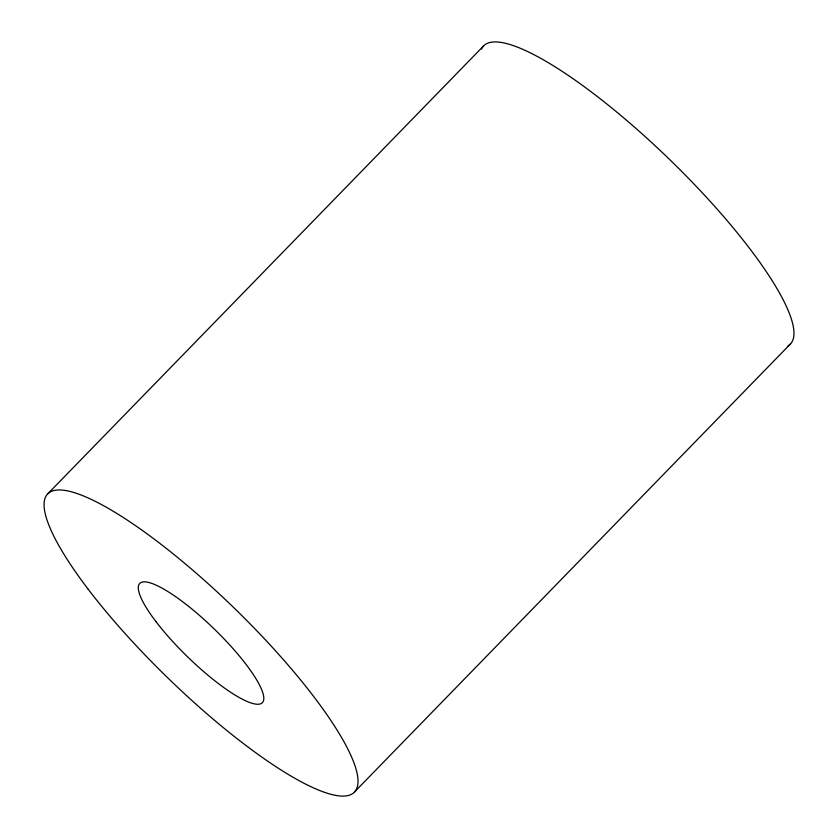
<?xml version="1.0" encoding="UTF-8"?>
<svg xmlns="http://www.w3.org/2000/svg" width="838" height="838" viewBox="0 0 838 838"><rect width="100%" height="100%" fill="white"/><g stroke="black" fill="none" stroke-linecap="round" stroke-linejoin="round"><path stroke-width="1.26" d="M47.504 494.106L483.474 46.038M354.526 791.962L790.496 343.894M481.494 49.033A213.889 48.175 44.2 0 1 669.279 159.178A213.889 48.175 44.2 0 1 787.867 346M88.189 589.24A213.889 48.175 44.2 0 0 351.897 794.068A213.889 48.175 44.2 0 0 162.97 545.8A213.889 48.175 44.2 0 0 88.189 589.24M155.889 621.513A85.549 19.274 44.2 0 0 261.372 703.449A85.549 19.274 44.2 0 0 185.795 604.146A85.549 19.274 44.2 0 0 155.889 621.513"/></g></svg>
